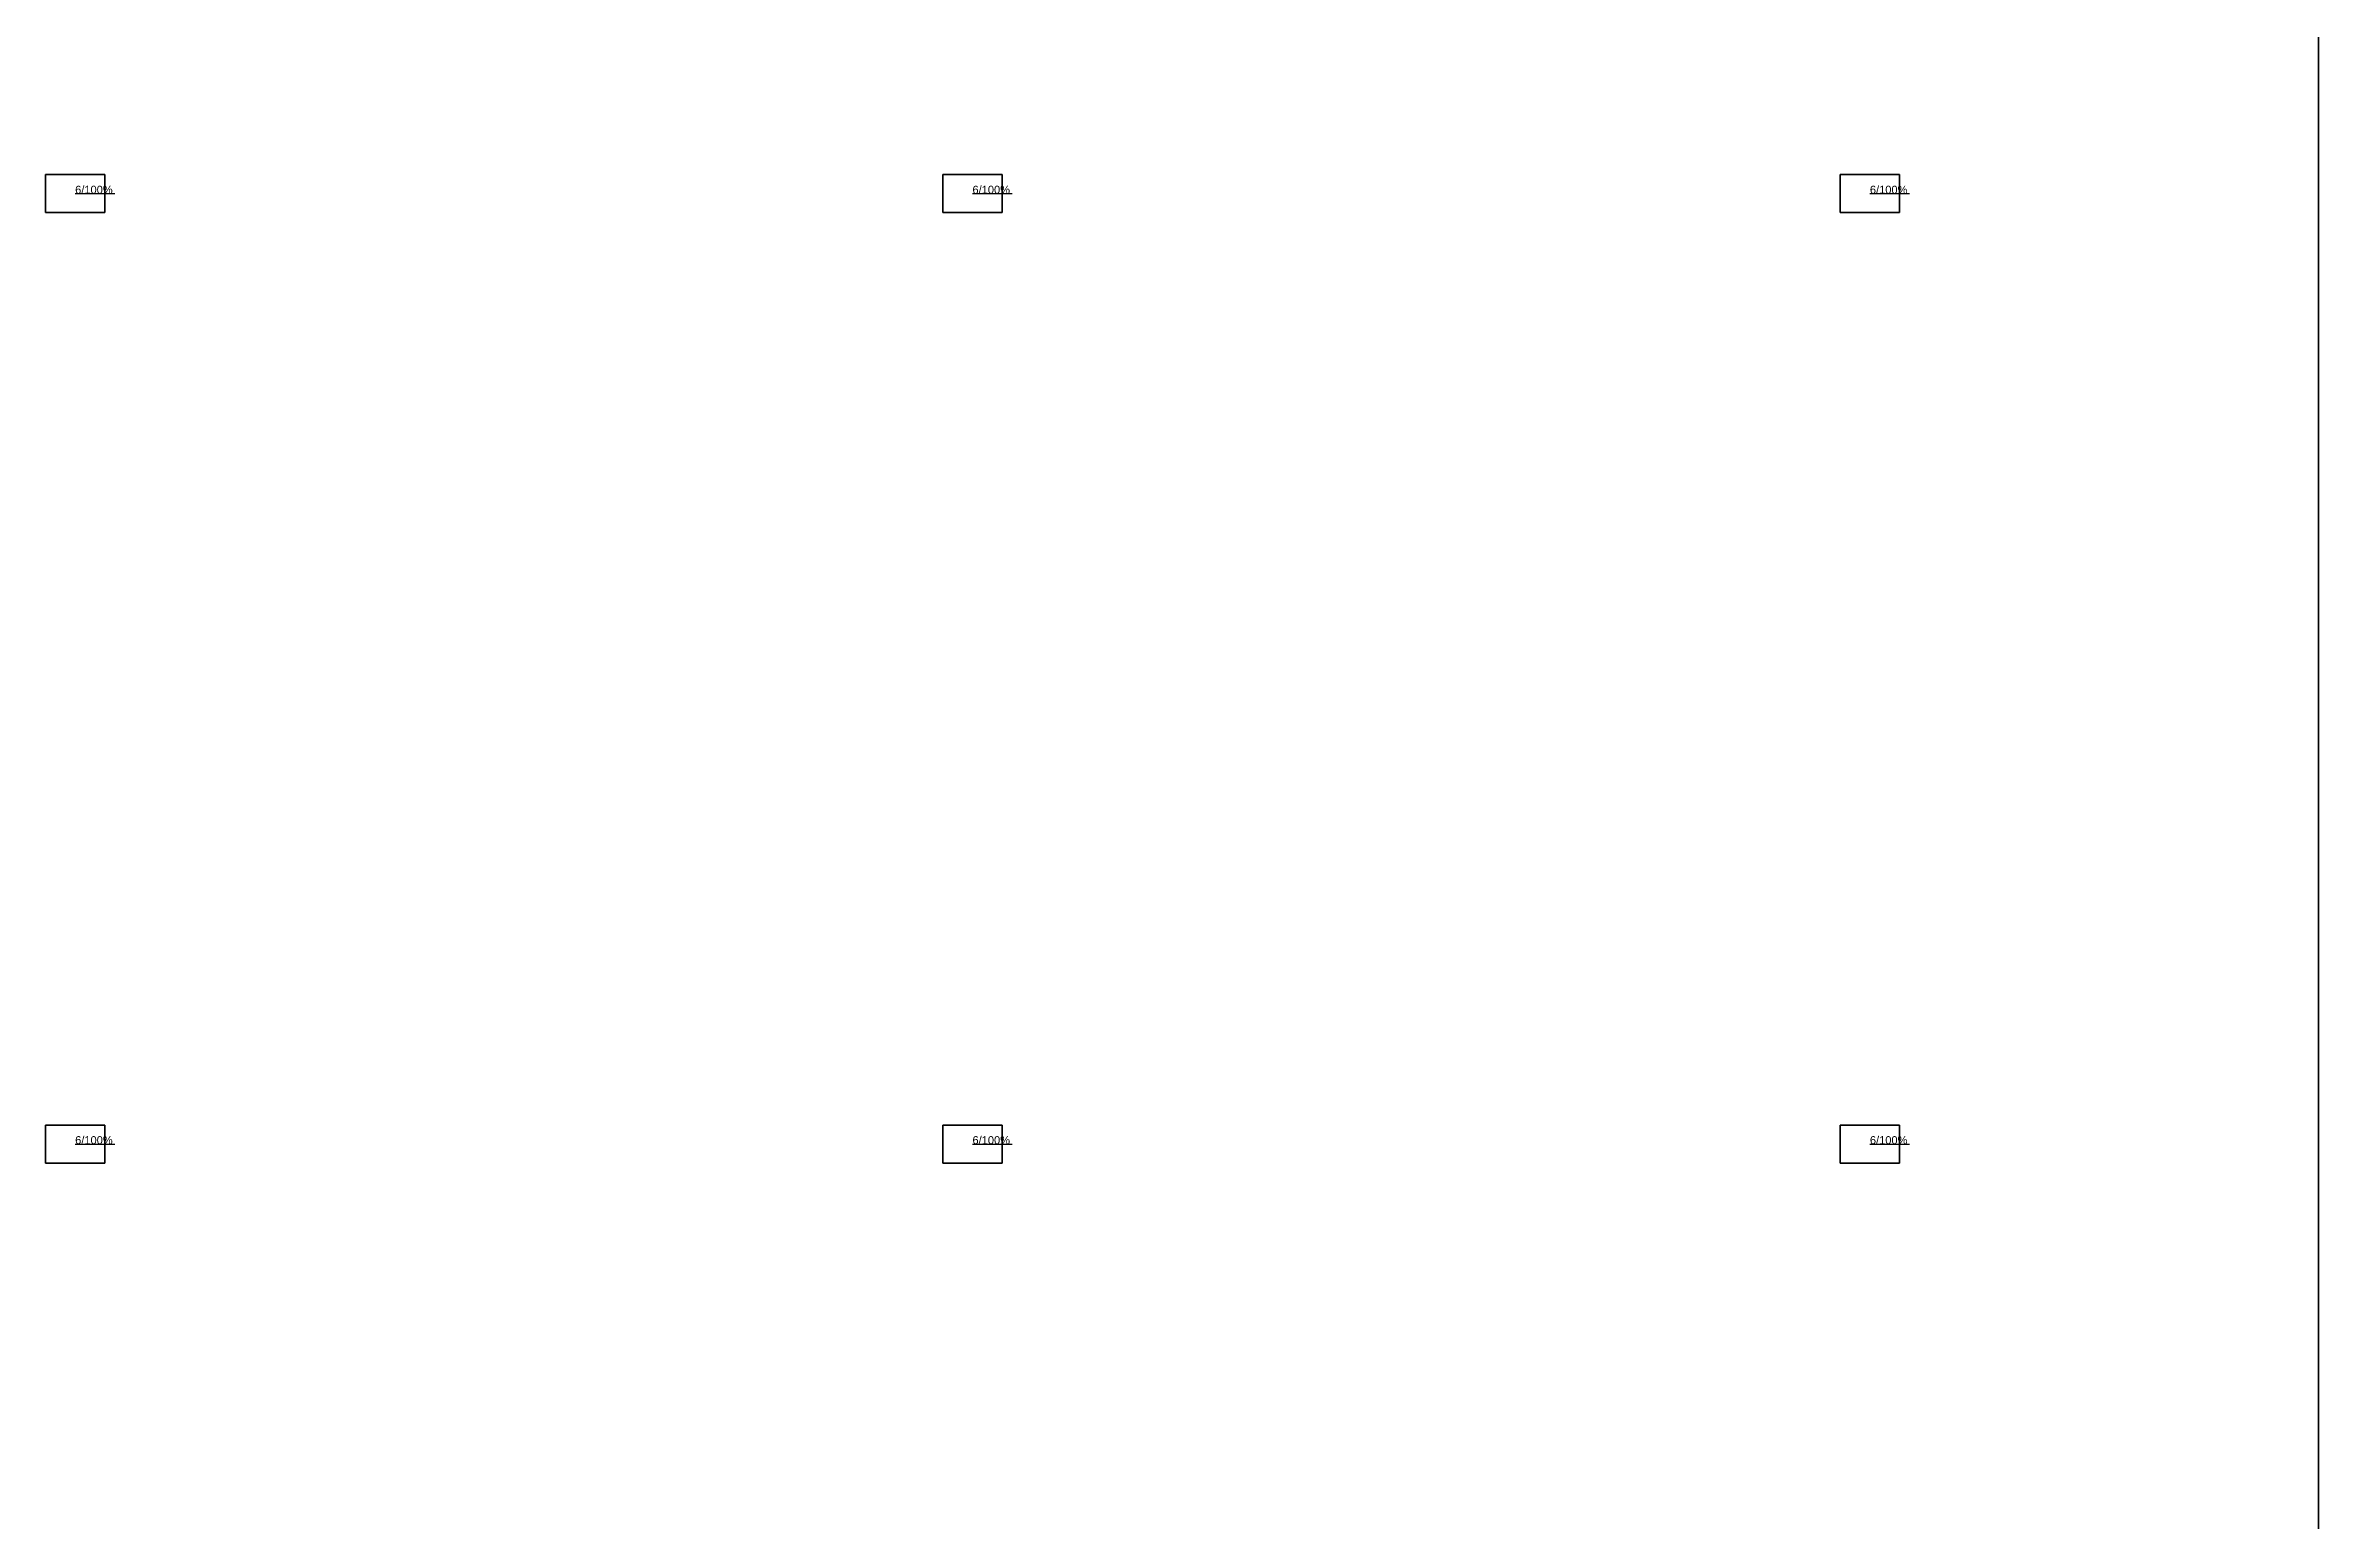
# Model space of a CAD drawing. Header units: millimetres. Extents: x -2.8 to 67.9, y 15.7 to 90.1.
# Drawn here: x 39.21 to 67.92, y 52.9 to 71.53 of the extents above; entities that cross this region are included whole.
import ezdxf

# ---------------------------------------------------------------- set-up
doc = ezdxf.new("R2010")
doc.units = ezdxf.units.MM
for name, color, linetype in [('DLXLUM', 2, 'Continuous'), ('DLXLUMEX', 2, 'Continuous'), ('DLXSCENE', 7, 'Continuous')]:
    doc.layers.add(name, color=color, linetype=linetype)
doc.layers.get('0').off()
doc.styles.get("Standard").update_dxf_attribs({"font": 'arial.ttf'})

# ---------------------------------------------------------------- blocks, each defined once
blk = doc.blocks.new('*U29')
for p, q in [((0.375, 0.24), (-0.375, 0.24)), ((-0.375, 0.24), (-0.375, -0.24)), ((-0.375, 0.24), (-0.375, -0.24)), ((-0.375, -0.24), (-0.375, 0.24)), ((-0.375, 0.24), (-0.375, 0.24)), ((0.375, 0.24), (-0.375, 0.24)), ((-0.375, 0.24), (-0.375, 0.24)), ((-0.375, 0.24), (0.375, 0.24)), ((-0.375, -0.24), (-0.375, 0.24)), ((-0.375, 0.24), (0.375, 0.24)), ((0.375, -0.24), (0.375, 0.24)), ((0.375, 0.24), (0.375, 0.24)), ((0.375, -0.24), (0.375, 0.24)), ((0.375, 0.24), (0.375, 0.24)), ((0.375, 0.24), (0.375, -0.24)), ((0.375, 0.24), (0.375, -0.24)), ((-0.375, -0.24), (0.375, -0.24)), ((-0.375, -0.24), (-0.375, -0.24)), ((-0.375, -0.24), (0.375, -0.24)), ((0.375, -0.24), (-0.375, -0.24)), ((-0.375, -0.24), (-0.375, -0.24)), ((0.375, -0.24), (-0.375, -0.24)), ((0.375, -0.24), (0.375, -0.24)), ((0.375, -0.24), (0.375, -0.24))]:
    blk.add_line(p, q)
at = {"color": 1}
blk.add_line((0, 0), (0.5, 0), dxfattribs=at)
at = {"layer": 'DLXLUMEX', "color": 7}
blk.add_text('6/100%', height=0.1, dxfattribs=at).set_placement((0, 0))
blk = doc.blocks.new('*U30')
for p, q in [((0.375, 0.24), (-0.375, 0.24)), ((-0.375, 0.24), (-0.375, -0.24)), ((-0.375, 0.24), (-0.375, -0.24)), ((-0.375, -0.24), (-0.375, 0.24)), ((-0.375, 0.24), (-0.375, 0.24)), ((0.375, 0.24), (-0.375, 0.24)), ((-0.375, 0.24), (-0.375, 0.24)), ((-0.375, 0.24), (0.375, 0.24)), ((-0.375, -0.24), (-0.375, 0.24)), ((-0.375, 0.24), (0.375, 0.24)), ((0.375, -0.24), (0.375, 0.24)), ((0.375, 0.24), (0.375, 0.24)), ((0.375, -0.24), (0.375, 0.24)), ((0.375, 0.24), (0.375, 0.24)), ((0.375, 0.24), (0.375, -0.24)), ((0.375, 0.24), (0.375, -0.24)), ((-0.375, -0.24), (0.375, -0.24)), ((-0.375, -0.24), (-0.375, -0.24)), ((-0.375, -0.24), (0.375, -0.24)), ((0.375, -0.24), (-0.375, -0.24)), ((-0.375, -0.24), (-0.375, -0.24)), ((0.375, -0.24), (-0.375, -0.24)), ((0.375, -0.24), (0.375, -0.24)), ((0.375, -0.24), (0.375, -0.24))]:
    blk.add_line(p, q)
at = {"color": 1}
blk.add_line((0, 0), (0.5, 0), dxfattribs=at)
at = {"layer": 'DLXLUMEX', "color": 7}
blk.add_text('6/100%', height=0.1, dxfattribs=at).set_placement((0, 0))
blk = doc.blocks.new('*U35')
for p, q in [((0.375, 0.24), (-0.375, 0.24)), ((-0.375, 0.24), (-0.375, -0.24)), ((-0.375, 0.24), (-0.375, -0.24)), ((-0.375, -0.24), (-0.375, 0.24)), ((-0.375, 0.24), (-0.375, 0.24)), ((0.375, 0.24), (-0.375, 0.24)), ((-0.375, 0.24), (-0.375, 0.24)), ((-0.375, 0.24), (0.375, 0.24)), ((-0.375, -0.24), (-0.375, 0.24)), ((-0.375, 0.24), (0.375, 0.24)), ((0.375, -0.24), (0.375, 0.24)), ((0.375, 0.24), (0.375, 0.24)), ((0.375, -0.24), (0.375, 0.24)), ((0.375, 0.24), (0.375, 0.24)), ((0.375, 0.24), (0.375, -0.24)), ((0.375, 0.24), (0.375, -0.24)), ((-0.375, -0.24), (0.375, -0.24)), ((-0.375, -0.24), (-0.375, -0.24)), ((-0.375, -0.24), (0.375, -0.24)), ((0.375, -0.24), (-0.375, -0.24)), ((-0.375, -0.24), (-0.375, -0.24)), ((0.375, -0.24), (-0.375, -0.24)), ((0.375, -0.24), (0.375, -0.24)), ((0.375, -0.24), (0.375, -0.24))]:
    blk.add_line(p, q)
at = {"color": 1}
blk.add_line((0, 0), (0.5, 0), dxfattribs=at)
at = {"layer": 'DLXLUMEX', "color": 7}
blk.add_text('6/100%', height=0.1, dxfattribs=at).set_placement((0, 0))
blk = doc.blocks.new('*U36')
for p, q in [((0.375, 0.24), (-0.375, 0.24)), ((-0.375, 0.24), (-0.375, -0.24)), ((-0.375, 0.24), (-0.375, -0.24)), ((-0.375, -0.24), (-0.375, 0.24)), ((-0.375, 0.24), (-0.375, 0.24)), ((0.375, 0.24), (-0.375, 0.24)), ((-0.375, 0.24), (-0.375, 0.24)), ((-0.375, 0.24), (0.375, 0.24)), ((-0.375, -0.24), (-0.375, 0.24)), ((-0.375, 0.24), (0.375, 0.24)), ((0.375, -0.24), (0.375, 0.24)), ((0.375, 0.24), (0.375, 0.24)), ((0.375, -0.24), (0.375, 0.24)), ((0.375, 0.24), (0.375, 0.24)), ((0.375, 0.24), (0.375, -0.24)), ((0.375, 0.24), (0.375, -0.24)), ((-0.375, -0.24), (0.375, -0.24)), ((-0.375, -0.24), (-0.375, -0.24)), ((-0.375, -0.24), (0.375, -0.24)), ((0.375, -0.24), (-0.375, -0.24)), ((-0.375, -0.24), (-0.375, -0.24)), ((0.375, -0.24), (-0.375, -0.24)), ((0.375, -0.24), (0.375, -0.24)), ((0.375, -0.24), (0.375, -0.24))]:
    blk.add_line(p, q)
at = {"color": 1}
blk.add_line((0, 0), (0.5, 0), dxfattribs=at)
at = {"layer": 'DLXLUMEX', "color": 7}
blk.add_text('6/100%', height=0.1, dxfattribs=at).set_placement((0, 0))
blk = doc.blocks.new('*U41')
for p, q in [((0.375, 0.24), (-0.375, 0.24)), ((-0.375, 0.24), (-0.375, -0.24)), ((-0.375, 0.24), (-0.375, -0.24)), ((-0.375, -0.24), (-0.375, 0.24)), ((-0.375, 0.24), (-0.375, 0.24)), ((0.375, 0.24), (-0.375, 0.24)), ((-0.375, 0.24), (-0.375, 0.24)), ((-0.375, 0.24), (0.375, 0.24)), ((-0.375, -0.24), (-0.375, 0.24)), ((-0.375, 0.24), (0.375, 0.24)), ((0.375, -0.24), (0.375, 0.24)), ((0.375, 0.24), (0.375, 0.24)), ((0.375, -0.24), (0.375, 0.24)), ((0.375, 0.24), (0.375, 0.24)), ((0.375, 0.24), (0.375, -0.24)), ((0.375, 0.24), (0.375, -0.24)), ((-0.375, -0.24), (0.375, -0.24)), ((-0.375, -0.24), (-0.375, -0.24)), ((-0.375, -0.24), (0.375, -0.24)), ((0.375, -0.24), (-0.375, -0.24)), ((-0.375, -0.24), (-0.375, -0.24)), ((0.375, -0.24), (-0.375, -0.24)), ((0.375, -0.24), (0.375, -0.24)), ((0.375, -0.24), (0.375, -0.24))]:
    blk.add_line(p, q)
at = {"color": 1}
blk.add_line((0, 0), (0.5, 0), dxfattribs=at)
at = {"layer": 'DLXLUMEX', "color": 7}
blk.add_text('6/100%', height=0.1, dxfattribs=at).set_placement((0, 0))
blk = doc.blocks.new('*U42')
for p, q in [((0.375, 0.24), (-0.375, 0.24)), ((-0.375, 0.24), (-0.375, -0.24)), ((-0.375, 0.24), (-0.375, -0.24)), ((-0.375, -0.24), (-0.375, 0.24)), ((-0.375, 0.24), (-0.375, 0.24)), ((0.375, 0.24), (-0.375, 0.24)), ((-0.375, 0.24), (-0.375, 0.24)), ((-0.375, 0.24), (0.375, 0.24)), ((-0.375, -0.24), (-0.375, 0.24)), ((-0.375, 0.24), (0.375, 0.24)), ((0.375, -0.24), (0.375, 0.24)), ((0.375, 0.24), (0.375, 0.24)), ((0.375, -0.24), (0.375, 0.24)), ((0.375, 0.24), (0.375, 0.24)), ((0.375, 0.24), (0.375, -0.24)), ((0.375, 0.24), (0.375, -0.24)), ((-0.375, -0.24), (0.375, -0.24)), ((-0.375, -0.24), (-0.375, -0.24)), ((-0.375, -0.24), (0.375, -0.24)), ((0.375, -0.24), (-0.375, -0.24)), ((-0.375, -0.24), (-0.375, -0.24)), ((0.375, -0.24), (-0.375, -0.24)), ((0.375, -0.24), (0.375, -0.24)), ((0.375, -0.24), (0.375, -0.24))]:
    blk.add_line(p, q)
at = {"color": 1}
blk.add_line((0, 0), (0.5, 0), dxfattribs=at)
at = {"layer": 'DLXLUMEX', "color": 7}
blk.add_text('6/100%', height=0.1, dxfattribs=at).set_placement((0, 0))
blk = doc.blocks.new('*U44')
for p, q in [((84.704, 136.161), (84.704, 64.16)), ((84.704, 64.16), (84.704, 136.161))]:
    blk.add_line(p, q)
blk = doc.blocks.new('*U45')
blk.add_line((84.704, 136.161), (84.704, 64.16))
blk = doc.blocks.new('*U46')
blk.add_line((84.704, 64.16), (84.704, 136.161))

msp = doc.modelspace()

# ---------------------------------------------------------------- block references
at = {"layer": 'DLXLUM'}
for name, p in [('*U30', (39.584, 69.655)), ('*U36', (50.917, 69.655)), ('*U42', (62.251, 69.655)), ('*U29', (39.584, 57.655)), ('*U35', (50.917, 57.655)), ('*U41', (62.251, 57.655))]:
    msp.add_blockref(name, p, dxfattribs=at)
at = {"layer": 'DLXSCENE'}
for name in ['*U44', '*U45', '*U46']:
    msp.add_blockref(name, (-16.787, -48.505), dxfattribs=at)

doc.saveas('drawing.dxf')
